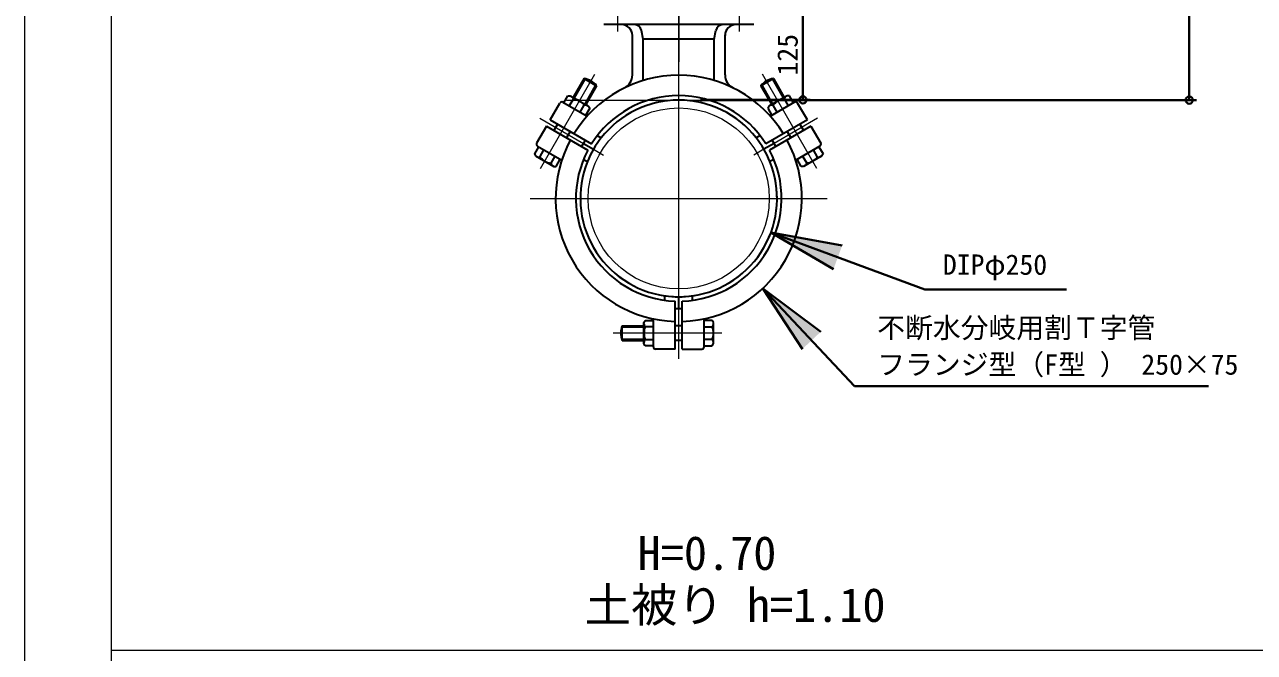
# Model space of a CAD drawing. Units: millimetres at full size, sheet at 1:20; details may follow other scales. Extents: x -5952 to 5966, y -3160 to 3160.
# Drawn here: x -4147 to -2449, y 1117 to 1984 of the extents above; entities that cross this region are included whole.
import ezdxf
from ezdxf.enums import TextEntityAlignment as Align

# ---------------------------------------------------------------- set-up
doc = ezdxf.new("R2010")
doc.units = ezdxf.units.MM
doc.header["$LTSCALE"] = 20
doc.header["$PDMODE"] = 32
doc.header["$PDSIZE"] = 10
for name, color, linetype, lineweight in [('0-5_TEMP01', 3, 'Continuous', 18), ('0-6_T字管', 6, 'Continuous', 35), ('0-8_細線', 7, 'Continuous', 9), ('0-B_図面枠', 3, 'Continuous', 18), ('0-C_寸法', 1, 'Continuous', 40)]:
    doc.layers.add(name, color=color, linetype=linetype, lineweight=lineweight)
doc.layers.add('0-D_注釈', color=1, linetype='Continuous')
doc.styles.add('ＭＳ ゴシック', font='')
doc.styles.get('ＭＳ ゴシック').set_extended_font_data('MS Gothic')

msp = doc.modelspace()

# ---------------------------------------------------------------- linework, layer by layer
at = {"layer": '0-5_TEMP01'}
for p, q in [((-4146.91, 3160.37), (-4146.91, -919.63)), ((-3243.76, 2222.68), (-3243.76, 1972.68)), ((-3243.76, 2032.69), (-3243.76, 1932.69)), ((-3243.76, 1608.39), (-3243.76, 2026.02)), ((-3327.76, 1974.53), (-3327.76, 2016.5)), ((-3159.76, 1974.53), (-3159.76, 2016.5)), ((-3434.64, 1785.58), (-3359.54, 1915.66)), ((-3052.89, 1785.58), (-3127.99, 1915.66)), ((-3398.56, 1879.98), (-3088.97, 1879.98)), ((-3435.61, 1854.95), (-3375.4, 1820.19)), ((-3051.92, 1854.95), (-3112.13, 1820.19)), ((-3361.37, 1812.09), (-3347.42, 1804.03)), ((-3126.16, 1812.09), (-3140.12, 1804.03)), ((-3448.67, 1744.18), (-3038.86, 1744.18)), ((-3243.76, 1522.66), (-3243.76, 1592.18)), ((-3184.18, 1558.18), (-3334.38, 1558.18)), ((-4026.9, 1120.37), (1673.1, 1120.37))]:
    msp.add_line(p, q, dxfattribs=at)
at = {"layer": '0-6_T字管'}
for p, q in [((-3140.26, 1984.18), (-3347.26, 1984.18)), ((-3307.76, 1914.61), (-3307.76, 1970.19)), ((-3292.76, 1964.19), (-3295.16, 1976.14)), ((-3194.76, 1964.19), (-3192.37, 1976.14)), ((-3179.76, 1914.61), (-3179.76, 1970.19)), ((-3292.76, 1906.97), (-3292.76, 1965.18)), ((-3194.76, 1964.19), (-3292.76, 1964.19)), ((-3194.76, 1906.97), (-3194.76, 1965.18)), ((-3374.5, 1909.74), (-3389.5, 1883.75)), ((-3373.21, 1908.98), (-3388.21, 1883)), ((-3374.5, 1909.74), (-3357.18, 1899.74)), ((-3114.32, 1908.98), (-3099.32, 1883)), ((-3113.03, 1909.74), (-3098.03, 1883.75)), ((-3402.34, 1876.15), (-3396.66, 1886)), ((-3396.66, 1886), (-3393.41, 1886)), ((-3393.41, 1886), (-3368.29, 1871.5)), ((-3358.49, 1900.49), (-3373.49, 1874.5)), ((-3357.18, 1899.74), (-3372.19, 1873.75)), ((-3129.05, 1900.49), (-3114.05, 1874.5)), ((-3094.13, 1886), (-3119.25, 1871.5)), ((-3090.87, 1886), (-3094.13, 1886)), ((-3085.19, 1876.15), (-3090.87, 1886)), ((-3421.4, 1852.51), (-3407.9, 1875.89)), ((-3403.8, 1876.99), (-3370.34, 1857.68)), ((-3389.16, 1881.67), (-3394.85, 1871.83)), ((-3379.85, 1863.17), (-3374.16, 1873.01)), ((-3366.66, 1868.68), (-3372.35, 1858.83)), ((-3368.29, 1871.5), (-3366.66, 1868.68)), ((-3119.25, 1871.5), (-3120.87, 1868.68)), ((-3120.87, 1868.68), (-3115.19, 1858.83)), ((-3083.73, 1876.99), (-3117.19, 1857.68)), ((-3107.69, 1863.17), (-3113.37, 1873.01)), ((-3098.37, 1881.67), (-3092.69, 1871.83)), ((-3066.13, 1852.51), (-3079.64, 1875.89)), ((-3421.4, 1852.51), (-3364.16, 1819.47)), ((-3066.13, 1852.51), (-3123.36, 1819.47)), ((-3426.4, 1843.85), (-3439.9, 1820.47)), ((-3426.4, 1843.85), (-3369.17, 1810.81)), ((-3411.01, 1846.51), (-3416.01, 1837.86)), ((-3393.68, 1836.51), (-3398.68, 1827.85)), ((-3061.14, 1843.85), (-3118.36, 1810.81)), ((-3093.85, 1836.51), (-3088.85, 1827.85)), ((-3076.53, 1846.51), (-3071.53, 1837.86)), ((-3061.14, 1843.85), (-3047.64, 1820.47)), ((-3375.4, 1820.19), (-3361.37, 1812.09)), ((-3356.13, 1831), (-3350.72, 1827.87)), ((-3131.39, 1831), (-3136.82, 1827.87)), ((-3112.13, 1820.19), (-3126.16, 1812.09)), ((-3441.41, 1802.86), (-3416.29, 1788.37)), ((-3438.8, 1816.37), (-3405.34, 1797.05)), ((-3435.53, 1801.35), (-3429.85, 1811.2)), ((-3414.84, 1802.54), (-3420.53, 1792.7)), ((-3048.73, 1816.37), (-3082.2, 1797.05)), ((-3072.69, 1802.54), (-3067, 1792.7)), ((-3046.13, 1802.86), (-3071.24, 1788.37)), ((-3052, 1801.35), (-3057.69, 1811.2)), ((-3050.19, 1815.53), (-3044.5, 1805.68)), ((-3044.5, 1805.68), (-3046.13, 1802.86)), ((-3416.29, 1788.37), (-3413.03, 1788.37)), ((-3413.03, 1788.37), (-3407.35, 1798.21)), ((-3375.14, 1798.09), (-3369.72, 1794.96)), ((-3112.4, 1798.09), (-3117.82, 1794.96)), ((-3074.5, 1788.37), (-3080.19, 1798.21)), ((-3071.24, 1788.37), (-3074.5, 1788.37)), ((-3262.77, 1603.46), (-3262.77, 1609.72)), ((-3248.77, 1536.19), (-3248.77, 1602.27)), ((-3243.76, 1592.18), (-3243.76, 1608.39)), ((-3238.77, 1536.19), (-3238.77, 1602.27)), ((-3224.76, 1603.46), (-3224.76, 1609.72)), ((-3321.76, 1568.18), (-3291.77, 1568.18)), ((-3321.76, 1548.18), (-3321.76, 1568.18)), ((-3321.76, 1566.68), (-3291.77, 1566.68)), ((-3291.77, 1572.69), (-3290.14, 1575.51)), ((-3291.77, 1543.68), (-3291.77, 1572.69)), ((-3290.14, 1575.51), (-3278.76, 1575.51)), ((-3278.76, 1566.85), (-3290.14, 1566.85)), ((-3278.76, 1539.18), (-3278.76, 1577.83)), ((-3238.77, 1568.18), (-3248.77, 1568.18)), ((-3208.76, 1539.18), (-3208.76, 1577.83)), ((-3197.39, 1575.51), (-3208.76, 1575.51)), ((-3208.76, 1566.85), (-3197.39, 1566.85)), ((-3195.77, 1572.69), (-3197.39, 1575.51)), ((-3195.77, 1543.68), (-3195.77, 1572.69)), ((-3321.76, 1549.68), (-3291.77, 1549.68)), ((-3321.76, 1548.18), (-3291.77, 1548.18)), ((-3290.14, 1549.53), (-3278.76, 1549.53)), ((-3238.77, 1548.18), (-3248.77, 1548.18)), ((-3197.39, 1549.53), (-3208.76, 1549.53)), ((-3290.14, 1540.86), (-3291.77, 1543.68)), ((-3278.76, 1540.86), (-3290.14, 1540.86)), ((-3248.77, 1536.19), (-3275.77, 1536.19)), ((-3238.77, 1536.19), (-3211.76, 1536.19)), ((-3208.76, 1540.86), (-3197.39, 1540.86)), ((-3197.39, 1540.86), (-3195.77, 1543.68))]:
    msp.add_line(p, q, dxfattribs=at)
for points in [[(-3113.03, 1909.74), (-3130.35, 1899.74), (-3115.34, 1873.75)], [(-3437.34, 1815.53), (-3443.03, 1805.68), (-3441.41, 1802.86)]]:
    msp.add_lwpolyline(points, dxfattribs=at)
for centre, radius, start, end in [((-3322.76, 1969.18), 15, 0, 90), ((-3304.96, 1974.18), 10, 11.31, 90), ((-3182.57, 1974.18), 10, 90, 168.69), ((-3164.76, 1969.18), 15, 90, 180), ((-3243.76, 1744.18), 170, 31.685, 148.315), ((-3377.84, 1883.95), 26, 37.38, 82.62), ((-3327.76, 1914.61), 20, 296.238, 0), ((-3159.76, 1914.61), 20, 180, 243.762), ((-3109.68, 1883.95), 26, 97.38, 142.62), ((-3395.38, 1879.55), 6.57, 18.781, 60), ((-3243.76, 1744.18), 142, 32.018, 147.982), ((-3092.15, 1879.55), 6.57, 120, 161.219), ((-3405.3, 1874.39), 3, 60, 150), ((-3392.77, 1858.11), 23.84, 38.702, 81.298), ((-3372.88, 1866.57), 6.57, 60, 101.219), ((-3243.76, 1744.18), 135.8, 38.043, 141.957), ((-3114.65, 1866.57), 6.57, 78.781, 120), ((-3094.76, 1858.11), 23.84, 98.702, 141.298), ((-3082.23, 1874.39), 3, 30, 120), ((-3437.3, 1818.97), 3, 150, 240), ((-3243.76, 1744.18), 170, 151.685, 268.315), ((-3243.76, 1744.18), 152, 148.115, 151.885), ((-3243.76, 1744.18), 135.8, 141.957, 158.043), ((-3243.76, 1744.18), 170, 271.685, 28.315), ((-3243.76, 1744.18), 135.8, 21.957, 38.043), ((-3243.76, 1744.18), 152, 28.115, 31.885), ((-3050.23, 1818.97), 3, 300, 30), ((-3436.81, 1807.8), 6.57, 240, 281.219), ((-3416.93, 1816.26), 23.84, 218.702, 261.298), ((-3243.76, 1744.18), 142, 152.018, 267.982), ((-3243.76, 1744.18), 142, 272.018, 27.982), ((-3070.61, 1816.26), 23.84, 278.702, 321.298), ((-3050.72, 1807.8), 6.57, 258.781, 300), ((-3414.31, 1794.81), 6.57, 198.781, 240), ((-3243.76, 1744.18), 135.8, 158.043, 261.957), ((-3243.76, 1744.18), 135.8, 278.043, 21.957), ((-3073.22, 1794.81), 6.57, 300, 341.219), ((-3243.76, 1744.18), 135.8, 261.957, 278.043), ((-3243.76, 1744.18), 152, 268.115, 271.885), ((-3297.76, 1558.18), 26, 157.38, 202.62), ((-3267.93, 1558.18), 23.84, 158.702, 201.298), ((-3285.19, 1571.18), 6.57, 180, 221.219), ((-3202.34, 1571.18), 6.57, 318.781, 0), ((-3219.61, 1558.18), 23.84, 338.702, 21.298), ((-3285.19, 1545.19), 6.57, 138.781, 180), ((-3202.34, 1545.19), 6.57, 0, 41.219), ((-3275.77, 1539.18), 3, 180, 270), ((-3211.76, 1539.18), 3, 270, 0)]:
    msp.add_arc(centre, radius, start, end, dxfattribs=at)
at = {"layer": '0-8_細線'}
for radius in [135.8, 125]:
    msp.add_circle((-3243.76, 1744.18), radius, dxfattribs=at)
at = {"layer": '0-B_図面枠'}
msp.add_lwpolyline([(-4026.9, 3040.37), (1673.1, 3040.37), (1673.1, -799.63), (-4026.9, -799.63)], close=True, dxfattribs=at)
at = {"layer": '0-C_寸法'}
for p, q in [((-2538.79, 2579.98), (-2538.79, 1879.98)), ((-3072.28, 2005.19), (-3072.28, 1880.19)), ((-3213.77, 1880.19), (-3062.28, 1880.19)), ((-3213.77, 1879.98), (-2528.79, 1879.98)), ((-3116.4, 1697.06), (-2904.04, 1618.48)), ((-3116.4, 1697.06), (-3018.02, 1679.17)), ((-3116.4, 1697.06), (-3030.07, 1646.59)), ((-3127.76, 1619.91), (-3001.03, 1484.93)), ((-3127.76, 1619.91), (-3047.69, 1560)), ((-3127.76, 1619.91), (-3073.01, 1536.23)), ((-2904.04, 1618.48), (-2708.41, 1618.48)), ((-3001.03, 1484.93), (-2512.23, 1484.93))]:
    msp.add_line(p, q, dxfattribs=at)
for p in [(-3072.28, 1880.19), (-2538.79, 1879.98)]:
    msp.add_point(p, dxfattribs=at)
for points in [[(-3018.02, 1679.17), (-3030.07, 1646.59), (-3116.4, 1697.06)], [(-3047.69, 1560), (-3073.01, 1536.23), (-3127.76, 1619.91)]]:
    msp.add_solid(points, dxfattribs=at)

# ---------------------------------------------------------------- texts
at = {"layer": '0-C_寸法', "style": 'ＭＳ ゴシック'}
msp.add_text('125', height=28.15, rotation=90, dxfattribs=at).set_placement((-3071.06, 1913.89), align=Align.BOTTOM_LEFT)
for s, p in [('DIPφ250', (-2879.04, 1630.27)), ('不断水分岐用割Ｔ字管', (-2969.63, 1543.1)), ('フランジ型（F型 ） 250×75', (-2969.63, 1492.34))]:
    msp.add_text(s, height=28.15, dxfattribs=at).set_placement(p, align=Align.BOTTOM_LEFT)
at = {"layer": '0-D_注釈', "style": 'ＭＳ ゴシック'}
for s, p in [('H=0.70', (-3300.43, 1217.06)), ('土被り h=1.10', (-3373.64, 1145.31))]:
    msp.add_text(s, height=46.92, dxfattribs=at).set_placement(p, align=Align.BOTTOM_LEFT)

doc.saveas('drawing.dxf')
